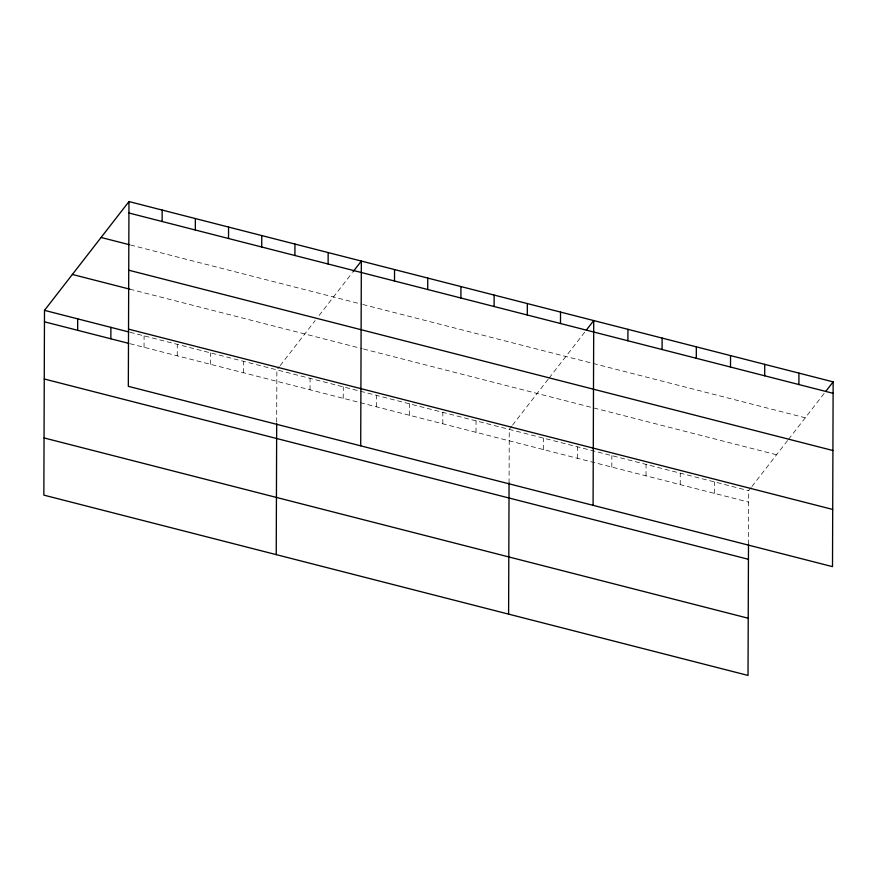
<?xml version="1.0" encoding="UTF-8"?>
<svg xmlns="http://www.w3.org/2000/svg" width="877" height="877" viewBox="0 0 877 877"><rect width="100%" height="100%" fill="white"/><g stroke="black" fill="none" stroke-linecap="round" stroke-linejoin="round"><path stroke-width="0.66" stroke-dasharray="4.38 3.29" d="M144.047 347.303L144.091 335.858M177.242 355.799L177.286 344.365M210.436 364.306L210.48 352.861M243.642 372.802L243.674 361.368M276.693 422.155L276.869 369.864L279.335 366.696M310.03 389.805L310.074 378.371M343.225 398.301L343.269 386.867M376.43 406.807L376.463 395.363M409.625 415.303L409.658 403.869M442.819 423.81L442.863 412.365M476.014 432.306L476.058 420.872M509.066 483.019L509.252 429.368L511.708 426.2M543.411 449.561L543.455 438.127M577.614 458.32L577.658 446.886M611.817 467.079L611.861 455.645M646.02 475.838L646.064 464.404M680.223 484.597L680.267 473.163M714.426 493.356L714.47 481.922M748.487 544.332L748.673 490.671L751.129 487.502M280.158 365.643L315.128 320.609M319.107 315.468L352.335 272.681M512.53 425.148L548.3 379.083M549.101 378.053L585.529 331.133M751.951 486.45L787.721 440.386M788.522 439.355L824.128 393.488M130.465 244.99L361.565 304.166M362.837 304.494L805.272 417.781M129.829 289.169L362.212 348.673M363.484 349.002L776.551 454.768M130.037 332.262L748.673 490.671M130.004 343.707L748.629 502.115"/><path stroke-width="1.32" d="M128.974 201.567L128.327 386.329L832.503 566.641L833.15 381.879L128.974 201.567L44.497 310.359L43.85 495.121L748.026 675.433L748.487 544.332M77.647 330.3L77.691 318.866M110.853 338.796L110.886 327.362M162.124 221.497L162.168 210.063M195.33 230.004L195.363 218.57M228.524 238.5L228.557 227.066M261.719 247.007L261.763 235.562M276.233 554.626L276.683 423.514M294.913 255.503L294.957 244.069M328.119 264.01L328.151 252.565M360.71 445.823L361.346 261.072L353.146 271.629M394.507 281.002L394.551 269.568M427.702 289.509L427.746 278.064M460.896 298.005L460.94 286.571M494.102 306.512L494.135 295.067M508.605 614.13L509.066 483.019M527.296 315.007L527.34 303.574M560.491 323.503L560.535 312.069M593.082 505.327L593.729 320.576L586.351 330.07M627.888 340.769L627.932 329.324M662.091 349.528L662.135 338.083M696.294 358.287L696.338 346.843M730.497 367.046L730.541 355.602M764.7 375.794L764.744 364.361M798.903 384.554L798.947 373.12M825.772 391.383L833.15 381.879M128.93 213.001L833.106 393.313M101.096 237.47L129.182 244.661M128.733 270.204L832.909 450.515M72.374 274.457L129.829 289.169M128.524 329.127L832.701 509.438M44.497 310.359L128.766 331.945M44.453 321.804L128.722 343.378M44.256 378.996L748.432 559.307M44.047 437.93L748.224 618.241"/></g></svg>
